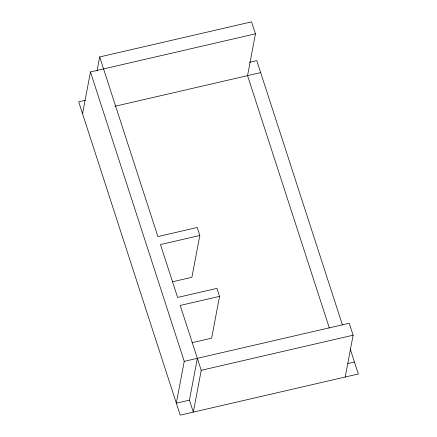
<?xml version="1.0" encoding="UTF-8"?>
<svg xmlns="http://www.w3.org/2000/svg" width="437" height="437" viewBox="0 0 437 437"><rect width="100%" height="100%" fill="white"/><g stroke="black" fill="none" stroke-linecap="round" stroke-linejoin="round"><path stroke-width="0.66" d="M82.549 113.767L90.454 71.952L255.454 33.824L251.575 21.85L99.685 56.947L97.052 70.887M99.685 56.947L157.894 236.575L197.234 227.486L199.818 235.472L191.919 277.287L172.249 281.832M90.454 71.952L184.234 361.355L176.335 403.176L189.445 400.145L197.349 358.329M255.454 33.824L247.555 75.645L329.351 328.061M199.818 235.472L160.483 244.562L177.619 297.455L216.96 288.365L219.549 296.346L180.208 305.436L201.228 370.303L193.329 412.118L189.445 400.145M219.549 296.346L211.645 338.162L191.974 342.706M345.219 377.027L353.118 335.206L349.239 323.233L184.234 361.355M85.226 100.275L78.671 101.794L180.213 415.15L358.329 373.996L350.245 349.043M249.576 62.305L256.787 60.639L342.461 325.035M114.898 106.295L260.665 72.613M201.228 370.303L353.118 335.206M347.89 363.535L354.451 362.022"/></g></svg>
